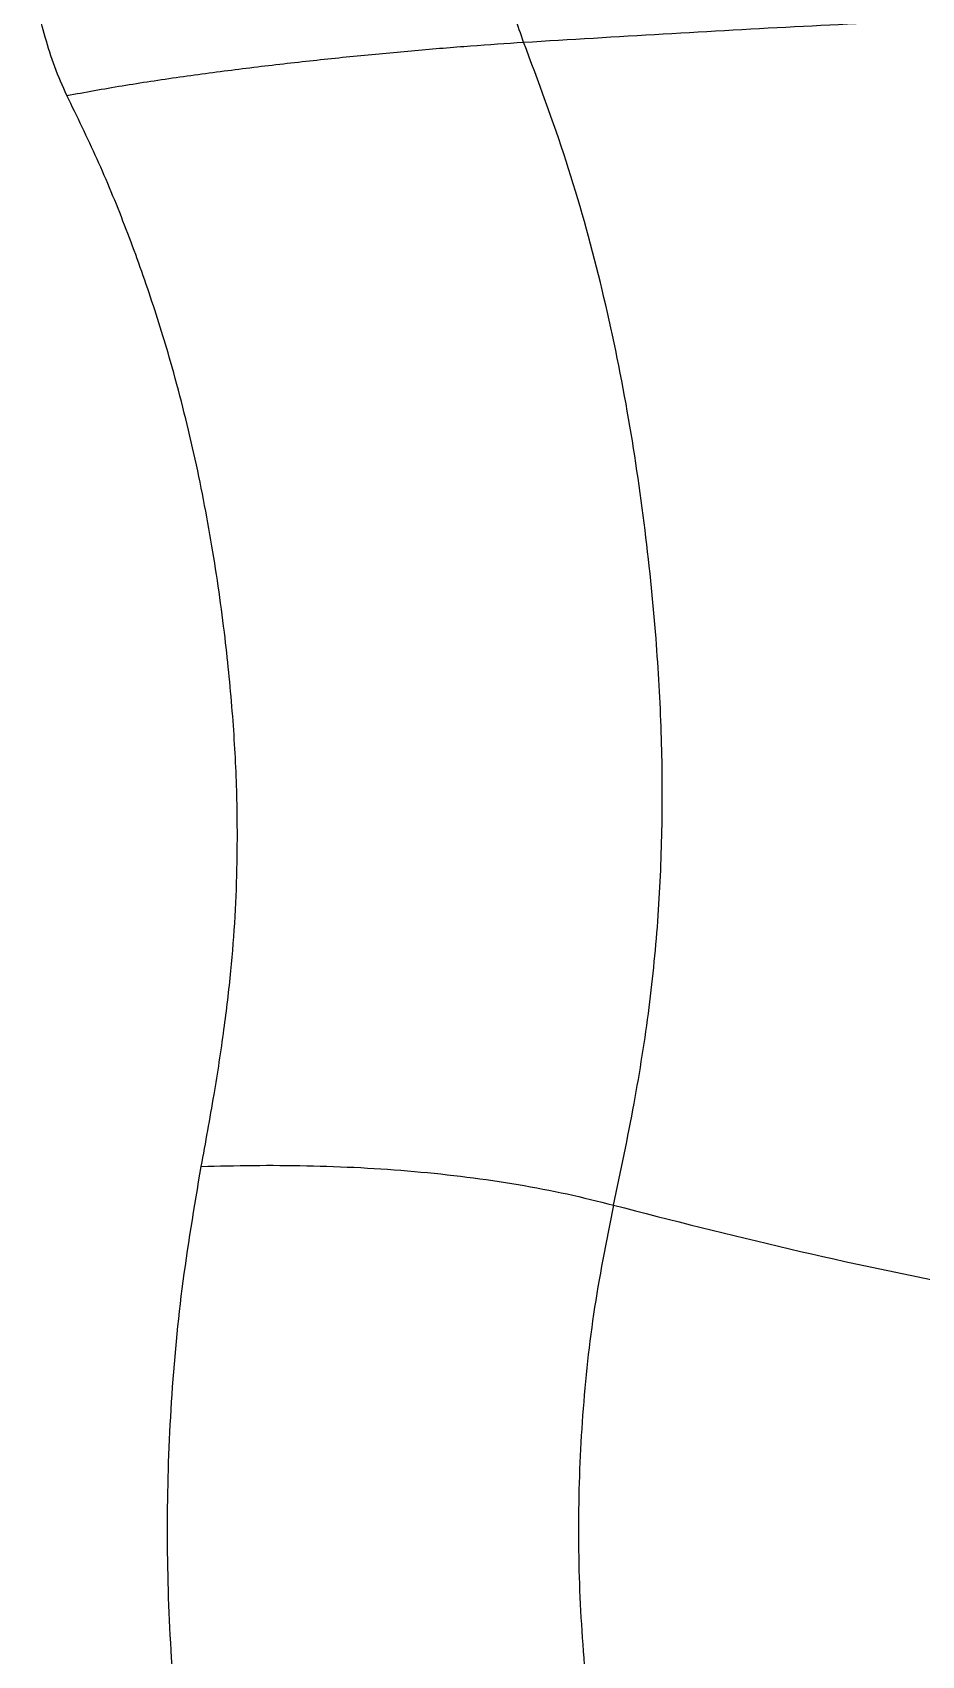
# Model space of a CAD drawing. Extents: x 939 to 1039, y 781 to 934.
# Drawn here: x 972.47 to 976.59, y 821.91 to 829.44 of the extents above; entities that cross this region are included whole.
import ezdxf

# ---------------------------------------------------------------- set-up
doc = ezdxf.new("R2010")
doc.units = 0
doc.header["$MEASUREMENT"] = 0
doc.layers.add('1', color=4, linetype='Continuous')

# ---------------------------------------------------------------- blocks, each defined once
blk = doc.blocks.new('Envoy')
at = {"layer": '1', "color": 3, "linetype": 'Continuous', "lineweight": 25}
for points, knots in [([(36.0939, 30.2241), (36.067, 30.3014), (36.013, 30.4568), (35.989, 30.6224), (35.9769, 30.7057)], [0, 0, 0, 0, 0.4972707, 1, 1, 1, 1]), ([(33.9738, 29.9769), (33.9543, 30.0207), (33.9155, 30.1081), (33.8727, 30.2463), (33.8346, 30.3869), (33.8209, 30.484), (33.814, 30.533)], [0, 0, 0, 0, 0.2506539, 0.4991617, 0.7471195, 1, 1, 1, 1]), ([(36.0939, 30.2241), (36.5255, 30.2502), (37.3884, 30.3023), (38.7052, 30.3584), (40.0349, 30.4126), (40.9338, 30.4541), (41.3826, 30.4748)], [0, 0, 0, 0, 0.250054, 0.499923, 0.750304, 1, 1, 1, 1]), ([(33.9738, 29.9769), (34.0583, 29.9922), (34.2264, 30.0228), (34.4958, 30.0634), (34.7703, 30.1), (35.0472, 30.1326), (35.3219, 30.1614), (35.5905, 30.1865), (35.8515, 30.2082), (36.0128, 30.2188), (36.0939, 30.2241)], [0, 0, 0, 0, 0.1292608, 0.2567557, 0.3829045, 0.5075552, 0.6308547, 0.7536292, 0.8762001, 1, 1, 1, 1]), ([(36.5107, 24.8284), (36.544, 24.9852), (36.6087, 25.2889), (36.6798, 25.7372), (36.7223, 26.1695), (36.7398, 26.5956), (36.7364, 27.0245), (36.7092, 27.4919), (36.6568, 28.0013), (36.5733, 28.5538), (36.4552, 29.1149), (36.2987, 29.6768), (36.1624, 30.041), (36.0939, 30.2241)], [0, 0, 0, 0, 0.0872599, 0.169008, 0.2465769, 0.322973, 0.400421, 0.4794781, 0.5773976, 0.6792069, 0.7844031, 0.89163, 1, 1, 1, 1]), ([(34.5975, 25.0077), (34.6179, 25.1189), (34.6569, 25.33), (34.7032, 25.6327), (34.7362, 25.9084), (34.7563, 26.1671), (34.7665, 26.4461), (34.7647, 26.7562), (34.7455, 27.104), (34.7081, 27.4828), (34.6503, 27.8901), (34.5672, 28.3185), (34.4677, 28.71), (34.3578, 29.0625), (34.244, 29.3761), (34.1176, 29.6825), (34.0215, 29.8791), (33.9738, 29.9769)], [0, 0, 0, 0, 0.066261, 0.125897, 0.179318, 0.228585, 0.277371, 0.342199, 0.409482, 0.480613, 0.564556, 0.650148, 0.736547, 0.802308, 0.86851, 0.93465, 1, 1, 1, 1]), ([(34.5975, 21.6349), (34.5656, 21.8235), (34.5025, 22.1967), (34.4526, 22.7608), (34.4349, 23.3214), (34.4526, 23.882), (34.5025, 24.446), (34.5656, 24.8192), (34.5975, 25.0077)], [0, 0, 0, 0, 0.169546, 0.335554, 0.50001, 0.664476, 0.830514, 1, 1, 1, 1]), ([(34.5975, 25.0077), (34.6771, 25.0099), (34.8343, 25.0141), (35.0843, 25.0127), (35.3354, 25.0038), (35.5855, 24.9865), (35.8311, 24.9604), (36.0692, 24.9252), (36.2987, 24.8816), (36.4399, 24.8462), (36.5107, 24.8284)], [0, 0, 0, 0, 0.13335, 0.263216, 0.389959, 0.514143, 0.636432, 0.757579, 0.878447, 1, 1, 1, 1]), ([(36.5107, 24.8284), (36.4773, 24.6603), (36.4114, 24.3276), (36.3604, 23.8236), (36.3423, 23.3214), (36.3605, 22.8192), (36.4115, 22.3153), (36.4774, 21.9825), (36.5107, 21.8144)], [0, 0, 0, 0, 0.169547, 0.335617, 0.499991, 0.664358, 0.830395, 1, 1, 1, 1]), ([(36.5107, 24.8284), (36.7821, 24.759), (37.3233, 24.6207), (38.1517, 24.4452), (38.9869, 24.2973), (39.8298, 24.1886), (40.6782, 24.1217), (41.2477, 24.102), (41.5323, 24.0922)], [0, 0, 0, 0, 0.169026, 0.336907, 0.503783, 0.66973, 0.835011, 1, 1, 1, 1])]:
    blk.add_open_spline(points, degree=3, knots=knots, dxfattribs=at)

msp = doc.modelspace()

# ---------------------------------------------------------------- block references
at = {"layer": '1'}
msp.add_blockref('Envoy', (938.6538, 799.1744), dxfattribs=at)

doc.saveas('drawing.dxf')
